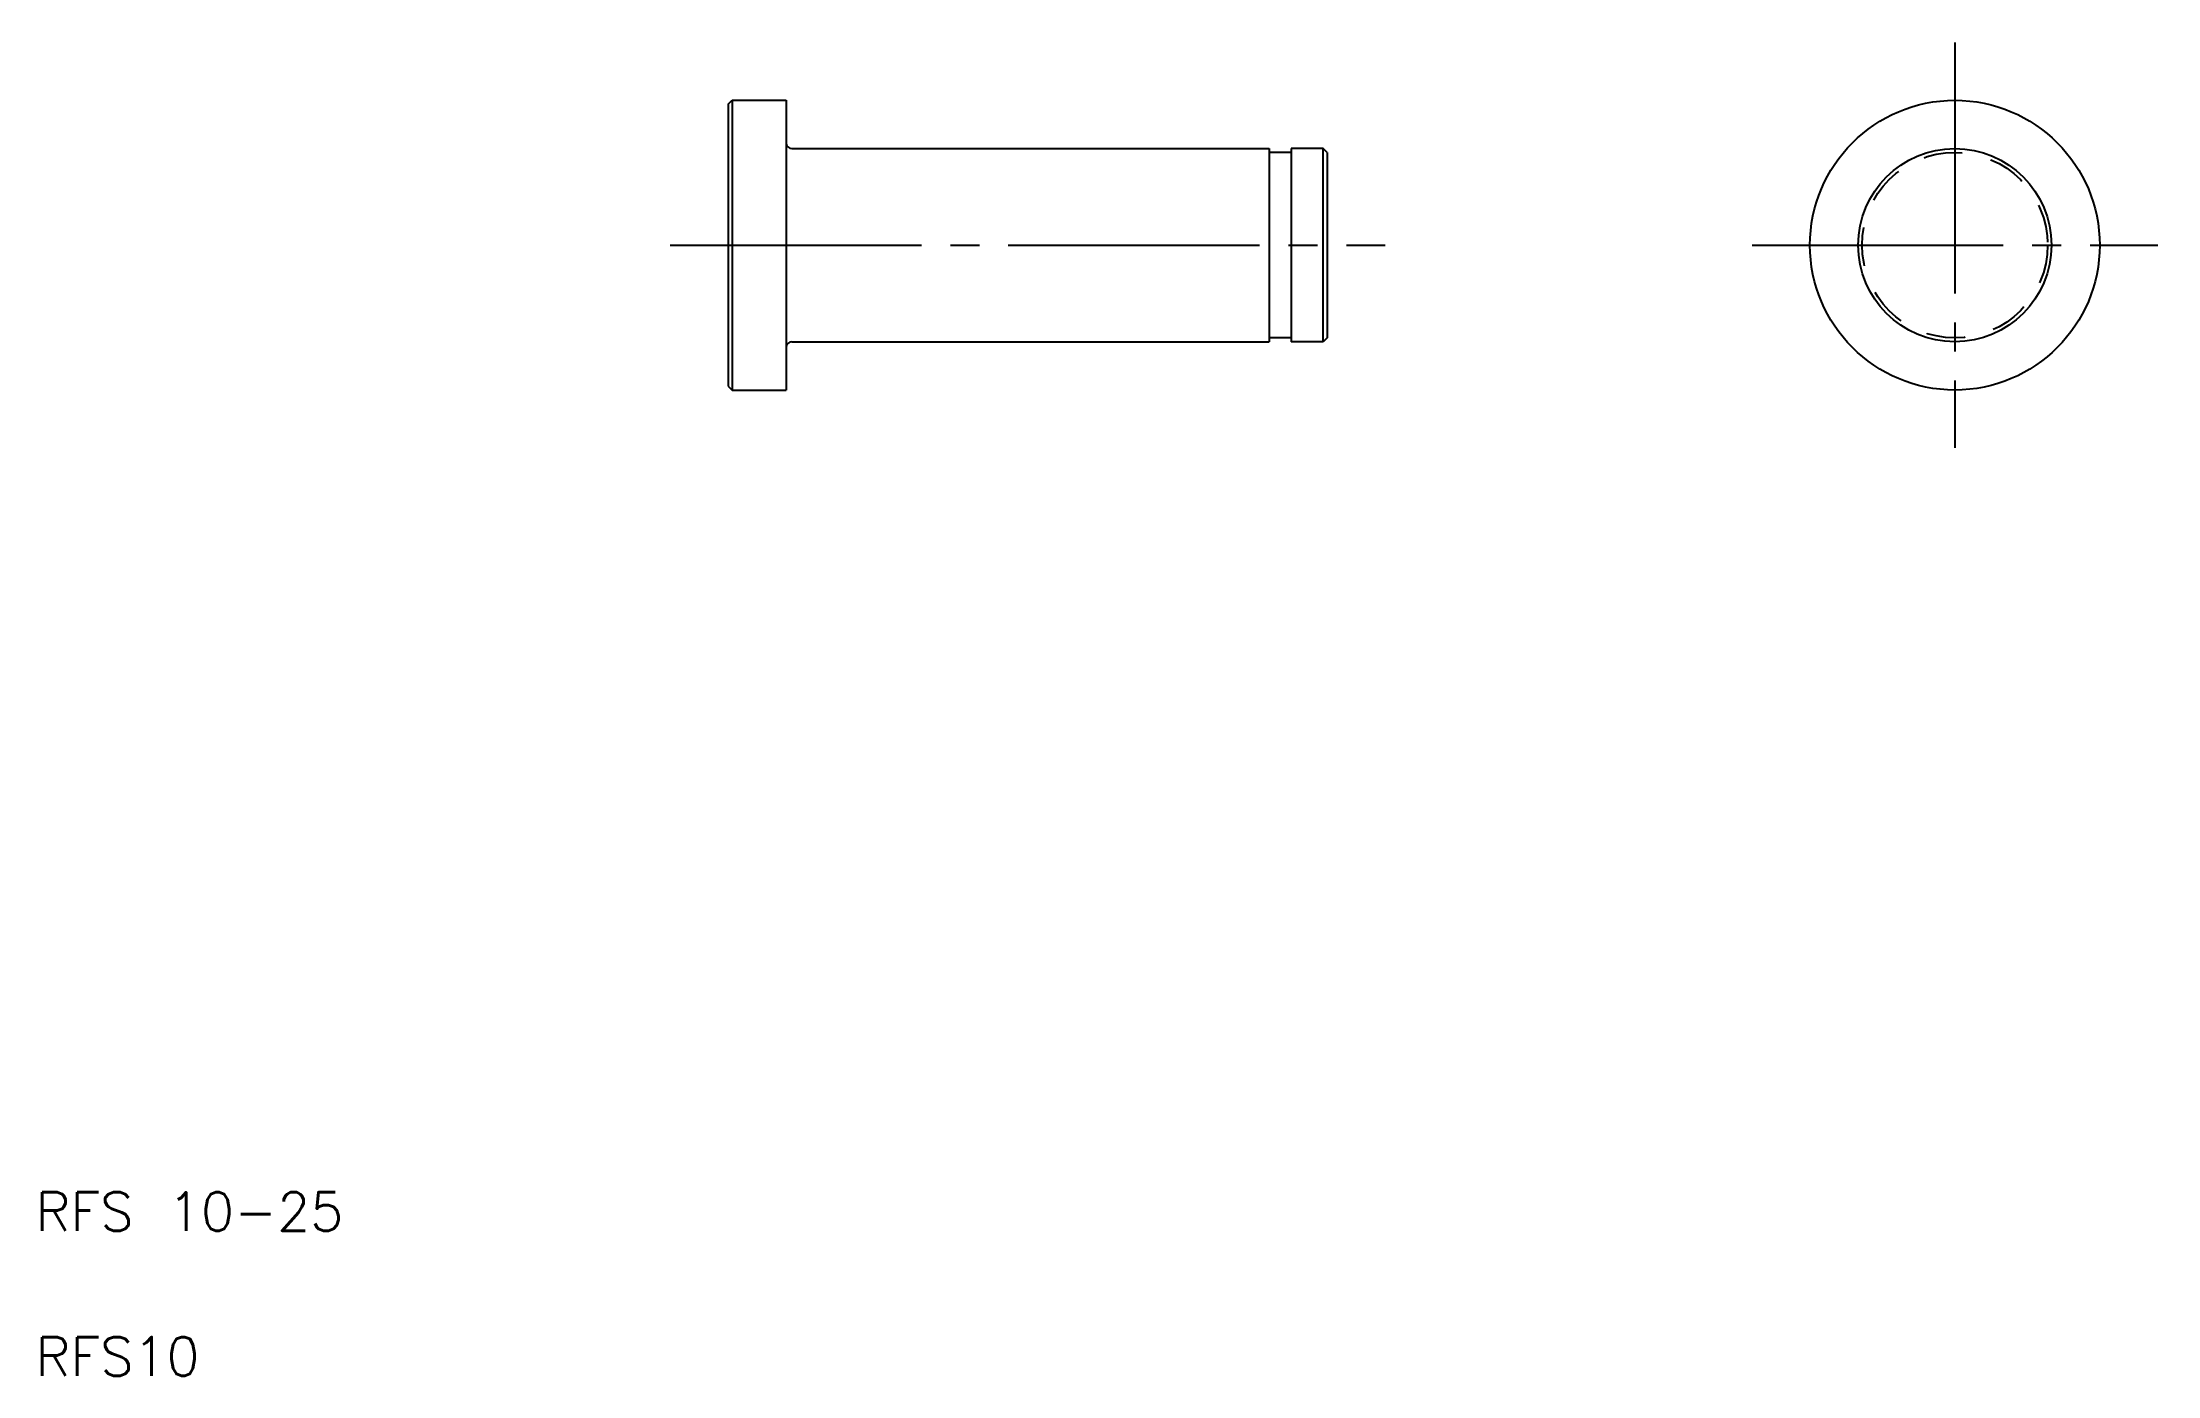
# Model space of a CAD drawing. Extents: x 5 to 115, y 5 to 74.
import ezdxf

# ---------------------------------------------------------------- set-up
doc = ezdxf.new("R2010")
doc.units = 0
doc.linetypes.add('CENTER', pattern=[17.5, 13, -1.5, 1.5, -1.5])
doc.linetypes.add('DASHED', pattern=[3.5, 2, -1.5])
doc.layers.get('0').update_dxf_attribs({"linetype": 'CONTINUOUS'})
doc.layers.add('CENTER', color=1, linetype='CENTER')
doc.styles.get("Standard").update_dxf_attribs({"font": 'txt', "bigfont": 'BIGFONT'})

msp = doc.modelspace()

# ---------------------------------------------------------------- linework, layer by layer
at = {"color": 7, "linetype": 'CONTINUOUS'}
for p, q in [((40.85, 70.83), (41.05, 71.03)), ((40.85, 70.83), (40.85, 56.23)), ((41.05, 71.03), (41.05, 56.03)), ((41.05, 71.03), (43.85, 71.03)), ((43.85, 71.03), (43.85, 56.03)), ((44.15, 68.53), (68.85, 68.53)), ((50.32, 68.53), (50.32, 68.53)), ((56.5, 68.53), (56.5, 68.53)), ((68.85, 68.53), (68.85, 58.53)), ((70, 68.33), (68.85, 68.33)), ((70, 68.53), (70, 58.53)), ((71.65, 68.53), (70, 68.53)), ((71.65, 58.53), (71.65, 68.53)), ((71.85, 68.33), (71.65, 68.53)), ((71.85, 68.33), (71.85, 58.73)), ((44.15, 58.53), (68.85, 58.53)), ((70, 58.73), (68.85, 58.73)), ((71.65, 58.53), (70, 58.53)), ((71.85, 58.73), (71.65, 58.53)), ((40.85, 56.23), (41.05, 56.03)), ((41.05, 56.03), (43.85, 56.03))]:
    msp.add_line(p, q, dxfattribs=at)
for radius in [7.5, 5]:
    msp.add_circle((104.35, 63.53), radius, dxfattribs=at)
at = {"color": 3, "linetype": 'DASHED'}
msp.add_circle((104.35, 63.53), 4.8, dxfattribs=at)
at = {"color": 7, "linetype": 'CONTINUOUS'}
for centre, start, end in [((44.15, 68.83), 180, 270), ((44.15, 58.23), 90, 180)]:
    msp.add_arc(centre, 0.3, start, end, dxfattribs=at)
at = {"layer": 'CENTER', "color": 1, "linetype": 'CENTER'}
for p, q in [((104.35, 74.03), (104.35, 53.03)), ((37.85, 63.53), (74.85, 63.53)), ((93.85, 63.53), (114.85, 63.53))]:
    msp.add_line(p, q, dxfattribs=at)

# ---------------------------------------------------------------- texts
at = {"color": 7, "linetype": 'CONTINUOUS'}
for s, p in [('RFS 10-25', (5, 12.5)), ('RFS10', (5, 5))]:
    msp.add_text(s, height=2, dxfattribs=at).set_placement(p)

doc.saveas('drawing.dxf')
